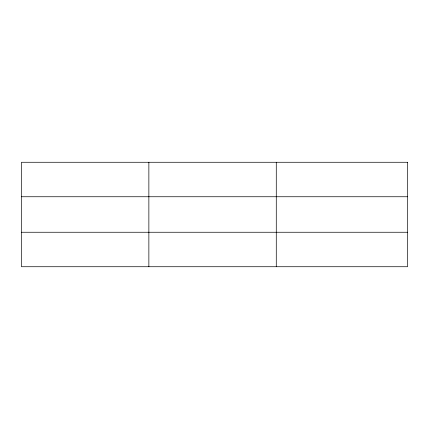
<?xml version="1.0" encoding="UTF-8"?>
<svg xmlns="http://www.w3.org/2000/svg" width="429" height="429" viewBox="0 0 429 429"><rect width="100%" height="100%" fill="white"/><g stroke="black" fill="none" stroke-linecap="round" stroke-linejoin="round"><path stroke-width="0.64" d="M148.863 162.275L148.863 266.725M276.276 162.275L276.276 266.725M21.45 196.745L407.55 196.745M21.45 232.255L407.55 232.255M407.55 162.275L407.55 266.725L21.45 266.725L21.45 162.275L407.55 162.275"/></g></svg>
